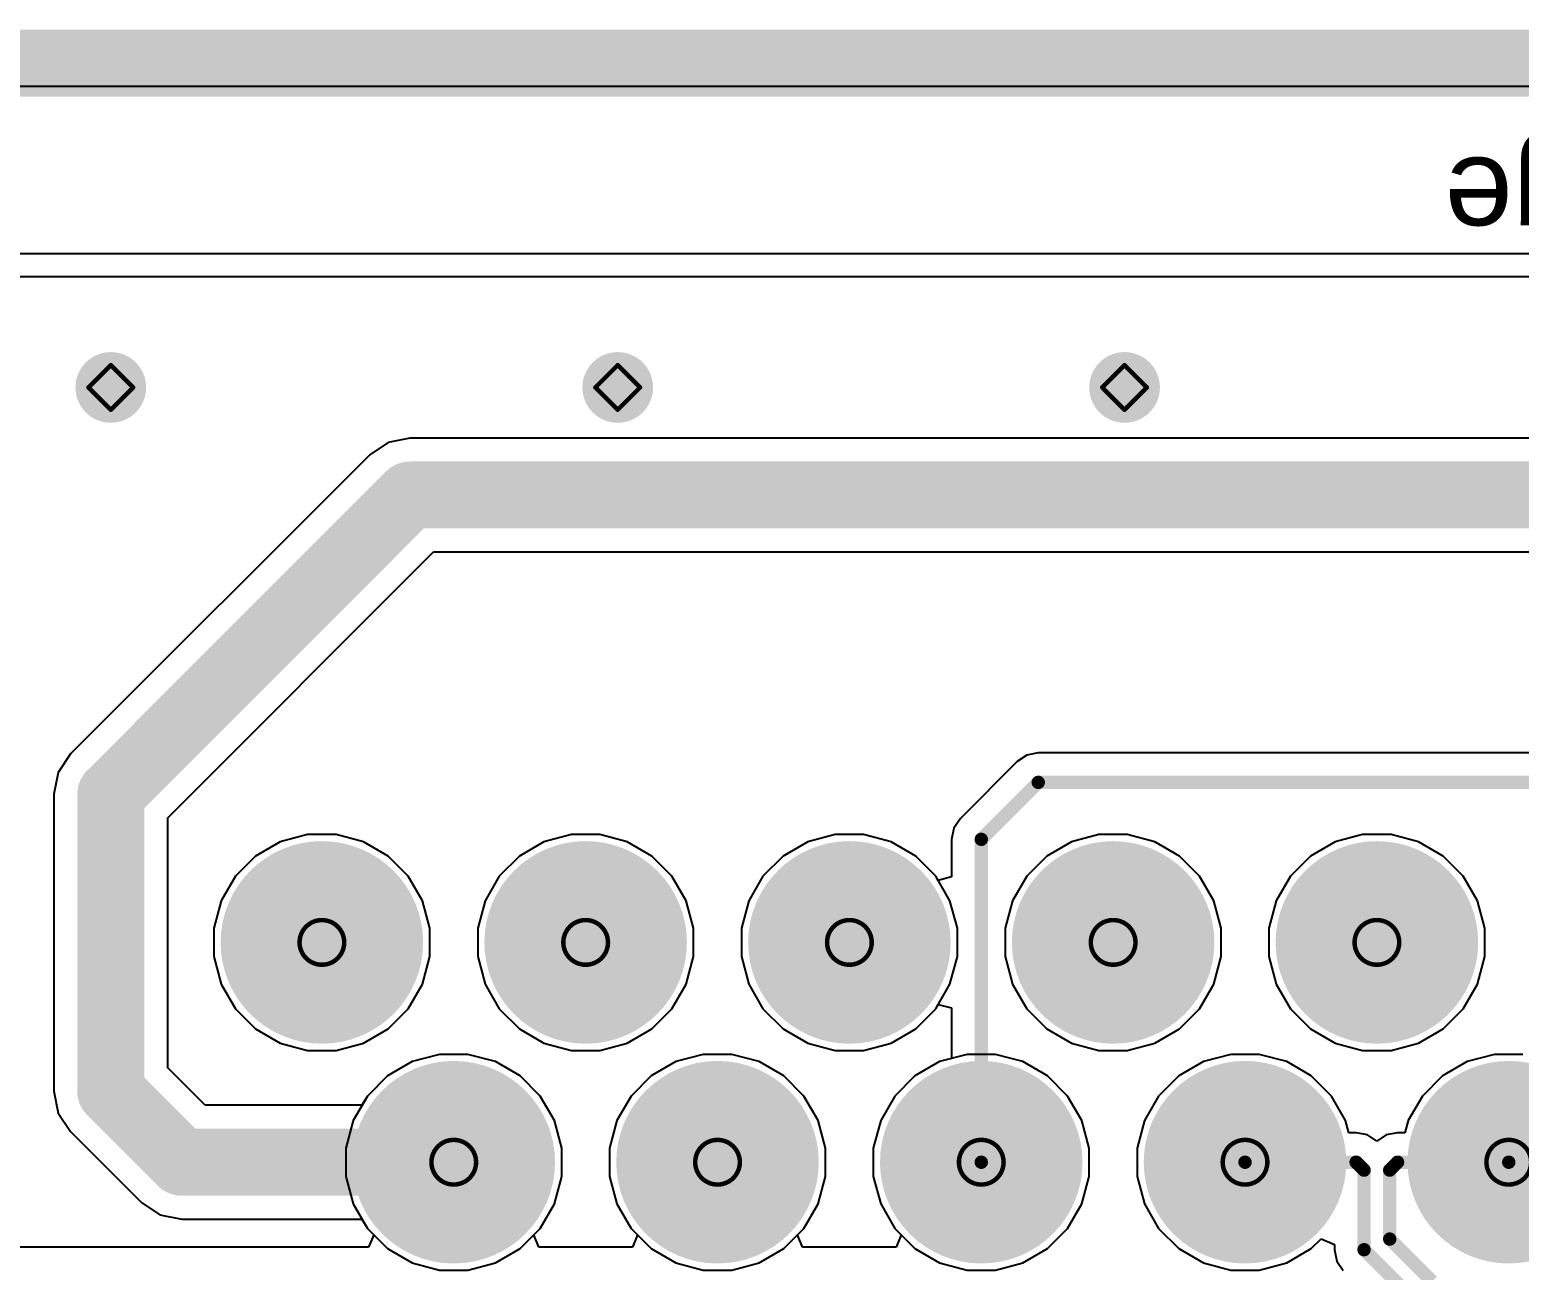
# Model space of a CAD drawing. Header units: inches. Extents: x -31 to 249, y -28 to 261.
# Drawn here: x 92.73 to 109.67, y 74.98 to 89.09 of the extents above; entities that cross this region are included whole.
import ezdxf

# ---------------------------------------------------------------- set-up
doc = ezdxf.new("R2010")
doc.units = ezdxf.units.IN
for name, color, linetype in [('Board Outline', 216, 'Continuous'), ('Bottom Layer', 5, 'Continuous'), ('Bottom Solder', 6, 'Continuous'), ('Drill Drawing', 1, 'Continuous'), ('Multi-Layer', 9, 'Continuous'), ('Pad Holes', 156, 'Continuous'), ('Top Layer', 1, 'Continuous'), ('Top Overlay', 2, 'Continuous'), ('Top Solder', 216, 'Continuous'), ('Via Holes', 16, 'Continuous')]:
    doc.layers.add(name, color=color, linetype=linetype)
doc.styles.add('Arial', font='', dxfattribs={"height": 0.2})
doc.styles.get('Arial').set_extended_font_data('Arial')

# ---------------------------------------------------------------- blocks, each defined once
blk = doc.blocks.new('6437288_2_42')
at = {"layer": 'Bottom Layer'}
h = blk.add_hatch(color=5, dxfattribs=at)
edge = h.paths.add_edge_path()
edge.add_arc((-1.5, 1.75), 1.05, 0, 360)
h = blk.add_hatch(color=5, dxfattribs=at)
edge = h.paths.add_edge_path()
edge.add_arc((1.5, 1.75), 1.05, 0, 360)
h = blk.add_hatch(color=5, dxfattribs=at)
edge = h.paths.add_edge_path()
edge.add_arc((4.5, 1.75), 1.05, 0, 360)
h = blk.add_hatch(color=5, dxfattribs=at)
edge = h.paths.add_edge_path()
edge.add_arc((7.5, 1.75), 1.05, 0, 360)
h = blk.add_hatch(color=5, dxfattribs=at)
edge = h.paths.add_edge_path()
edge.add_arc((10.5, 1.75), 1.05, 0, 360)
h = blk.add_hatch(color=5, dxfattribs=at)
edge = h.paths.add_edge_path()
edge.add_arc((0, -0.75), 1.05, 0, 360)
h = blk.add_hatch(color=5, dxfattribs=at)
edge = h.paths.add_edge_path()
edge.add_arc((3, -0.75), 1.05, 0, 360)
h = blk.add_hatch(color=5, dxfattribs=at)
edge = h.paths.add_edge_path()
edge.add_arc((6, -0.75), 1.05, 0, 360)
h = blk.add_hatch(color=5, dxfattribs=at)
edge = h.paths.add_edge_path()
edge.add_arc((9, -0.75), 1.05, 0, 360)
h = blk.add_hatch(color=5, dxfattribs=at)
edge = h.paths.add_edge_path()
edge.add_arc((12, -0.75), 1.05, 0, 360)
at = {"layer": 'Bottom Solder'}
h = blk.add_hatch(color=6, dxfattribs=at)
edge = h.paths.add_edge_path()
edge.add_arc((-1.5, 1.75), 1.152, 0, 360)
h = blk.add_hatch(color=6, dxfattribs=at)
edge = h.paths.add_edge_path()
edge.add_arc((1.5, 1.75), 1.152, 0, 360)
h = blk.add_hatch(color=6, dxfattribs=at)
edge = h.paths.add_edge_path()
edge.add_arc((4.5, 1.75), 1.152, 0, 360)
h = blk.add_hatch(color=6, dxfattribs=at)
edge = h.paths.add_edge_path()
edge.add_arc((7.5, 1.75), 1.152, 0, 360)
h = blk.add_hatch(color=6, dxfattribs=at)
edge = h.paths.add_edge_path()
edge.add_arc((10.5, 1.75), 1.152, 0, 360)
h = blk.add_hatch(color=6, dxfattribs=at)
edge = h.paths.add_edge_path()
edge.add_arc((0, -0.75), 1.152, 0, 360)
h = blk.add_hatch(color=6, dxfattribs=at)
edge = h.paths.add_edge_path()
edge.add_arc((3, -0.75), 1.152, 0, 360)
h = blk.add_hatch(color=6, dxfattribs=at)
edge = h.paths.add_edge_path()
edge.add_arc((6, -0.75), 1.152, 0, 360)
h = blk.add_hatch(color=6, dxfattribs=at)
edge = h.paths.add_edge_path()
edge.add_arc((9, -0.75), 1.152, 0, 360)
h = blk.add_hatch(color=6, dxfattribs=at)
edge = h.paths.add_edge_path()
edge.add_arc((12, -0.75), 1.152, 0, 360)
at = {"layer": 'Multi-Layer'}
h = blk.add_hatch(color=9, dxfattribs=at)
edge = h.paths.add_edge_path()
edge.add_arc((-1.5, 1.75), 1.05, 0, 360)
h = blk.add_hatch(color=9, dxfattribs=at)
edge = h.paths.add_edge_path()
edge.add_arc((1.5, 1.75), 1.05, 0, 360)
h = blk.add_hatch(color=9, dxfattribs=at)
edge = h.paths.add_edge_path()
edge.add_arc((4.5, 1.75), 1.05, 0, 360)
h = blk.add_hatch(color=9, dxfattribs=at)
edge = h.paths.add_edge_path()
edge.add_arc((7.5, 1.75), 1.05, 0, 360)
h = blk.add_hatch(color=9, dxfattribs=at)
edge = h.paths.add_edge_path()
edge.add_arc((10.5, 1.75), 1.05, 0, 360)
h = blk.add_hatch(color=9, dxfattribs=at)
edge = h.paths.add_edge_path()
edge.add_arc((0, -0.75), 1.05, 0, 360)
h = blk.add_hatch(color=9, dxfattribs=at)
edge = h.paths.add_edge_path()
edge.add_arc((3, -0.75), 1.05, 0, 360)
h = blk.add_hatch(color=9, dxfattribs=at)
edge = h.paths.add_edge_path()
edge.add_arc((6, -0.75), 1.05, 0, 360)
h = blk.add_hatch(color=9, dxfattribs=at)
edge = h.paths.add_edge_path()
edge.add_arc((9, -0.75), 1.05, 0, 360)
h = blk.add_hatch(color=9, dxfattribs=at)
edge = h.paths.add_edge_path()
edge.add_arc((12, -0.75), 1.05, 0, 360)
at = {"layer": 'Pad Holes'}
h = blk.add_hatch(color=7, dxfattribs=at)
edge = h.paths.add_edge_path()
edge.add_arc((-1.5, 1.75), 0.65, 0, 360)
h = blk.add_hatch(color=7, dxfattribs=at)
edge = h.paths.add_edge_path()
edge.add_arc((1.5, 1.75), 0.65, 0, 360)
h = blk.add_hatch(color=7, dxfattribs=at)
edge = h.paths.add_edge_path()
edge.add_arc((4.5, 1.75), 0.65, 0, 360)
h = blk.add_hatch(color=7, dxfattribs=at)
edge = h.paths.add_edge_path()
edge.add_arc((7.5, 1.75), 0.65, 0, 360)
h = blk.add_hatch(color=7, dxfattribs=at)
edge = h.paths.add_edge_path()
edge.add_arc((10.5, 1.75), 0.65, 0, 360)
h = blk.add_hatch(color=7, dxfattribs=at)
edge = h.paths.add_edge_path()
edge.add_arc((0, -0.75), 0.65, 0, 360)
h = blk.add_hatch(color=7, dxfattribs=at)
edge = h.paths.add_edge_path()
edge.add_arc((3, -0.75), 0.65, 0, 360)
h = blk.add_hatch(color=7, dxfattribs=at)
edge = h.paths.add_edge_path()
edge.add_arc((6, -0.75), 0.65, 0, 360)
h = blk.add_hatch(color=7, dxfattribs=at)
edge = h.paths.add_edge_path()
edge.add_arc((9, -0.75), 0.65, 0, 360)
h = blk.add_hatch(color=7, dxfattribs=at)
edge = h.paths.add_edge_path()
edge.add_arc((12, -0.75), 0.65, 0, 360)
at = {"layer": 'Top Layer'}
h = blk.add_hatch(color=1, dxfattribs=at)
edge = h.paths.add_edge_path()
edge.add_arc((-1.5, 1.75), 1.05, 0, 360)
h = blk.add_hatch(color=1, dxfattribs=at)
edge = h.paths.add_edge_path()
edge.add_arc((1.5, 1.75), 1.05, 0, 360)
h = blk.add_hatch(color=1, dxfattribs=at)
edge = h.paths.add_edge_path()
edge.add_arc((4.5, 1.75), 1.05, 0, 360)
h = blk.add_hatch(color=1, dxfattribs=at)
edge = h.paths.add_edge_path()
edge.add_arc((7.5, 1.75), 1.05, 0, 360)
h = blk.add_hatch(color=1, dxfattribs=at)
edge = h.paths.add_edge_path()
edge.add_arc((10.5, 1.75), 1.05, 0, 360)
h = blk.add_hatch(color=1, dxfattribs=at)
edge = h.paths.add_edge_path()
edge.add_arc((0, -0.75), 1.05, 0, 360)
h = blk.add_hatch(color=1, dxfattribs=at)
edge = h.paths.add_edge_path()
edge.add_arc((3, -0.75), 1.05, 0, 360)
h = blk.add_hatch(color=1, dxfattribs=at)
edge = h.paths.add_edge_path()
edge.add_arc((6, -0.75), 1.05, 0, 360)
h = blk.add_hatch(color=1, dxfattribs=at)
edge = h.paths.add_edge_path()
edge.add_arc((9, -0.75), 1.05, 0, 360)
h = blk.add_hatch(color=1, dxfattribs=at)
edge = h.paths.add_edge_path()
edge.add_arc((12, -0.75), 1.05, 0, 360)
at = {"layer": 'Top Solder'}
h = blk.add_hatch(color=216, dxfattribs=at)
edge = h.paths.add_edge_path()
edge.add_arc((-1.5, 1.75), 1.152, 0, 360)
h = blk.add_hatch(color=216, dxfattribs=at)
edge = h.paths.add_edge_path()
edge.add_arc((1.5, 1.75), 1.152, 0, 360)
h = blk.add_hatch(color=216, dxfattribs=at)
edge = h.paths.add_edge_path()
edge.add_arc((4.5, 1.75), 1.152, 0, 360)
h = blk.add_hatch(color=216, dxfattribs=at)
edge = h.paths.add_edge_path()
edge.add_arc((7.5, 1.75), 1.152, 0, 360)
h = blk.add_hatch(color=216, dxfattribs=at)
edge = h.paths.add_edge_path()
edge.add_arc((10.5, 1.75), 1.152, 0, 360)
h = blk.add_hatch(color=216, dxfattribs=at)
edge = h.paths.add_edge_path()
edge.add_arc((0, -0.75), 1.152, 0, 360)
h = blk.add_hatch(color=216, dxfattribs=at)
edge = h.paths.add_edge_path()
edge.add_arc((3, -0.75), 1.152, 0, 360)
h = blk.add_hatch(color=216, dxfattribs=at)
edge = h.paths.add_edge_path()
edge.add_arc((6, -0.75), 1.152, 0, 360)
h = blk.add_hatch(color=216, dxfattribs=at)
edge = h.paths.add_edge_path()
edge.add_arc((9, -0.75), 1.152, 0, 360)
h = blk.add_hatch(color=216, dxfattribs=at)
edge = h.paths.add_edge_path()
edge.add_arc((12, -0.75), 1.152, 0, 360)
at = {"layer": 'Top Overlay'}
blk.add_lwpolyline([(19.25, -10.75, 0.127, 0.127, 0), (-19.25, -10.75, 0.127, 0.127, 0)], format="xyseb", dxfattribs=at)
at = {"layer": 'Top Overlay', "style": 'Arial'}
blk.add_text('PCB Edge', height=1, dxfattribs=at).set_placement((-7.29, -9.674))

msp = doc.modelspace()

# ---------------------------------------------------------------- hatches: boundary and pattern name
at = {"layer": 'Bottom Layer'}
h = msp.add_hatch(color=5, dxfattribs=at)
edge = h.paths.add_edge_path()
edge.add_arc((93.65, 85.018), 0.3, 0, 360)
h = msp.add_hatch(color=5, dxfattribs=at)
edge = h.paths.add_edge_path()
edge.add_arc((99.416, 85.018), 0.3, 0, 360)
h = msp.add_hatch(color=5, dxfattribs=at)
edge = h.paths.add_edge_path()
edge.add_arc((105.181, 85.018), 0.3, 0, 360)
at = {"layer": 'Bottom Solder'}
h = msp.add_hatch(color=6, dxfattribs=at)
edge = h.paths.add_edge_path()
edge.add_arc((93.65, 85.018), 0.402, 0, 360)
h = msp.add_hatch(color=6, dxfattribs=at)
edge = h.paths.add_edge_path()
edge.add_arc((99.416, 85.018), 0.402, 0, 360)
h = msp.add_hatch(color=6, dxfattribs=at)
edge = h.paths.add_edge_path()
edge.add_arc((105.181, 85.018), 0.402, 0, 360)
at = {"layer": 'Top Layer'}
h = msp.add_hatch(color=1, dxfattribs=at)
edge = h.paths.add_edge_path()
edge.add_arc((93.65, 85.018), 0.3, 0, 360)
h = msp.add_hatch(color=1, dxfattribs=at)
edge = h.paths.add_edge_path()
edge.add_arc((99.416, 85.018), 0.3, 0, 360)
h = msp.add_hatch(color=1, dxfattribs=at)
edge = h.paths.add_edge_path()
edge.add_arc((105.181, 85.018), 0.3, 0, 360)
at = {"layer": 'Top Solder'}
h = msp.add_hatch(color=216, dxfattribs=at)
edge = h.paths.add_edge_path()
edge.add_arc((93.65, 85.018), 0.402, 0, 360)
h = msp.add_hatch(color=216, dxfattribs=at)
edge = h.paths.add_edge_path()
edge.add_arc((99.416, 85.018), 0.402, 0, 360)
h = msp.add_hatch(color=216, dxfattribs=at)
edge = h.paths.add_edge_path()
edge.add_arc((105.181, 85.018), 0.402, 0, 360)
at = {"layer": 'Via Holes'}
h = msp.add_hatch(color=7, dxfattribs=at)
edge = h.paths.add_edge_path()
edge.add_arc((93.65, 85.018), 0.15, 0, 360)
h = msp.add_hatch(color=7, dxfattribs=at)
edge = h.paths.add_edge_path()
edge.add_arc((99.416, 85.018), 0.15, 0, 360)
h = msp.add_hatch(color=7, dxfattribs=at)
edge = h.paths.add_edge_path()
edge.add_arc((105.181, 85.018), 0.15, 0, 360)

# ---------------------------------------------------------------- linework, layer by layer
at = {"layer": 'Board Outline'}
msp.add_lwpolyline([(0, 88.705, 0.762, 0.762, 0), (135, 88.705, 0.762, 0.762, 0)], format="xyseb", dxfattribs=at)
at = {"layer": 'Bottom Layer'}
for p, q in [((0.259, 88.446), (121.717, 88.446)), ((118.821, 86.538), (90.161, 86.538)), ((90.535, 86.279), (118.562, 86.279)), ((104.07, 80.837), (103.961, 80.764)), ((104.199, 80.863), (104.07, 80.837)), ((118.458, 80.863), (104.199, 80.863)), ((103.961, 80.764), (103.313, 80.116)), ((103.24, 80.007), (103.214, 79.878)), ((103.313, 80.116), (103.24, 80.007)), ((95.577, 79.85), (95.297, 79.688)), ((95.889, 79.933), (95.577, 79.85)), ((96.212, 79.933), (95.889, 79.933)), ((96.525, 79.85), (96.212, 79.933)), ((96.805, 79.688), (96.525, 79.85)), ((98.577, 79.85), (98.297, 79.688)), ((98.889, 79.933), (98.577, 79.85)), ((99.212, 79.933), (98.889, 79.933)), ((99.525, 79.85), (99.212, 79.933)), ((99.805, 79.688), (99.525, 79.85)), ((101.577, 79.85), (101.297, 79.688)), ((101.889, 79.933), (101.577, 79.85)), ((102.212, 79.933), (101.889, 79.933)), ((102.525, 79.85), (102.212, 79.933)), ((102.805, 79.688), (102.525, 79.85)), ((103.214, 79.878), (103.214, 79.451)), ((95.297, 79.688), (95.068, 79.459)), ((97.033, 79.459), (96.805, 79.688)), ((98.297, 79.688), (98.068, 79.459)), ((100.033, 79.459), (99.805, 79.688)), ((101.297, 79.688), (101.068, 79.459)), ((103.033, 79.459), (102.805, 79.688)), ((95.068, 79.459), (94.907, 79.18)), ((97.195, 79.18), (97.033, 79.459)), ((98.068, 79.459), (97.907, 79.18)), ((100.195, 79.18), (100.033, 79.459)), ((101.068, 79.459), (100.907, 79.18)), ((103.062, 79.41), (103.033, 79.459)), ((103.214, 79.451), (103.062, 79.41)), ((94.907, 79.18), (94.823, 78.867)), ((97.279, 78.867), (97.195, 79.18)), ((97.907, 79.18), (97.823, 78.867)), ((100.279, 78.867), (100.195, 79.18)), ((100.907, 79.18), (100.823, 78.867)), ((94.823, 78.867), (94.823, 78.544)), ((97.279, 78.544), (97.279, 78.867)), ((97.823, 78.867), (97.823, 78.544)), ((100.279, 78.544), (100.279, 78.867)), ((100.823, 78.867), (100.823, 78.544)), ((94.823, 78.544), (94.907, 78.232)), ((97.195, 78.232), (97.279, 78.544)), ((97.823, 78.544), (97.907, 78.232)), ((100.195, 78.232), (100.279, 78.544)), ((100.823, 78.544), (100.907, 78.232)), ((94.907, 78.232), (95.068, 77.952)), ((97.033, 77.952), (97.195, 78.232)), ((97.907, 78.232), (98.068, 77.952)), ((100.033, 77.952), (100.195, 78.232)), ((100.907, 78.232), (101.068, 77.952)), ((95.068, 77.952), (95.297, 77.723)), ((96.805, 77.723), (97.033, 77.952)), ((98.068, 77.952), (98.297, 77.723)), ((99.805, 77.723), (100.033, 77.952)), ((101.068, 77.952), (101.297, 77.723)), ((102.805, 77.723), (103.033, 77.952)), ((103.033, 77.952), (103.062, 78.001)), ((103.062, 78.001), (103.214, 77.96)), ((103.214, 77.96), (103.214, 77.387)), ((95.297, 77.723), (95.577, 77.561)), ((96.525, 77.561), (96.805, 77.723)), ((98.297, 77.723), (98.577, 77.561)), ((99.525, 77.561), (99.805, 77.723)), ((101.297, 77.723), (101.577, 77.561)), ((102.525, 77.561), (102.805, 77.723)), ((95.577, 77.561), (95.889, 77.478)), ((95.889, 77.478), (96.212, 77.478)), ((96.212, 77.478), (96.525, 77.561)), ((97.389, 77.433), (97.077, 77.35)), ((97.712, 77.433), (97.389, 77.433)), ((98.025, 77.35), (97.712, 77.433)), ((98.577, 77.561), (98.889, 77.478)), ((98.889, 77.478), (99.212, 77.478)), ((99.212, 77.478), (99.525, 77.561)), ((100.389, 77.433), (100.077, 77.35)), ((100.712, 77.433), (100.389, 77.433)), ((101.025, 77.35), (100.712, 77.433)), ((101.577, 77.561), (101.889, 77.478)), ((101.889, 77.478), (102.212, 77.478)), ((102.212, 77.478), (102.525, 77.561)), ((97.077, 77.35), (96.797, 77.188)), ((98.305, 77.188), (98.025, 77.35)), ((100.077, 77.35), (99.797, 77.188)), ((101.305, 77.188), (101.025, 77.35)), ((103.077, 77.35), (102.797, 77.188)), ((103.214, 77.387), (103.077, 77.35)), ((96.797, 77.188), (96.568, 76.959)), ((98.533, 76.959), (98.305, 77.188)), ((99.797, 77.188), (99.568, 76.959)), ((101.533, 76.959), (101.305, 77.188)), ((102.797, 77.188), (102.568, 76.959)), ((96.568, 76.959), (96.407, 76.68)), ((98.695, 76.68), (98.533, 76.959)), ((99.568, 76.959), (99.407, 76.68)), ((101.695, 76.68), (101.533, 76.959)), ((102.568, 76.959), (102.407, 76.68)), ((96.407, 76.68), (96.323, 76.367)), ((98.779, 76.367), (98.695, 76.68)), ((99.407, 76.68), (99.323, 76.367)), ((101.779, 76.367), (101.695, 76.68)), ((102.407, 76.68), (102.323, 76.367)), ((96.323, 76.367), (96.323, 76.044)), ((98.779, 76.044), (98.779, 76.367)), ((99.323, 76.367), (99.323, 76.044)), ((101.779, 76.044), (101.779, 76.367)), ((102.323, 76.367), (102.323, 76.044)), ((96.323, 76.044), (96.407, 75.732)), ((98.695, 75.732), (98.779, 76.044)), ((99.323, 76.044), (99.407, 75.732)), ((101.695, 75.732), (101.779, 76.044)), ((102.323, 76.044), (102.407, 75.732)), ((96.407, 75.732), (96.568, 75.452)), ((98.533, 75.452), (98.695, 75.732)), ((99.407, 75.732), (99.568, 75.452)), ((101.533, 75.452), (101.695, 75.732)), ((102.407, 75.732), (102.568, 75.452)), ((96.568, 75.452), (96.641, 75.379)), ((98.461, 75.379), (98.533, 75.452)), ((99.568, 75.452), (99.641, 75.379)), ((101.461, 75.379), (101.533, 75.452)), ((102.568, 75.452), (102.641, 75.379)), ((96.583, 75.238), (89.406, 75.238)), ((96.641, 75.379), (96.583, 75.238)), ((98.519, 75.238), (98.461, 75.379)), ((99.583, 75.238), (98.519, 75.238)), ((99.641, 75.379), (99.583, 75.238)), ((101.519, 75.238), (101.461, 75.379)), ((102.583, 75.238), (101.519, 75.238)), ((102.641, 75.379), (102.583, 75.238))]:
    msp.add_line(p, q, dxfattribs=at)
for points in [[(103.551, 79.878, 0.152, 0.152, 0), (104.199, 80.526, 0.152, 0.152, 0)], [(104.199, 80.526, 0.152, 0.152, 0), (125.346, 80.526, 0.152, 0.152, 0)], [(103.551, 76.206, 0.152, 0.152, 0), (103.551, 79.878, 0.152, 0.152, 0)]]:
    msp.add_lwpolyline(points, format="xyseb", dxfattribs=at)
for points in [[(104.161, 80.526, 0.0762, 0.0762, 1), (104.237, 80.526, 0.0762, 0.0762, 1)], [(104.161, 80.526, 0.0762, 0.0762, 1), (104.237, 80.526, 0.0762, 0.0762, 1)], [(103.513, 79.878, 0.0762, 0.0762, 1), (103.589, 79.878, 0.0762, 0.0762, 1)], [(103.513, 79.878, 0.0762, 0.0762, 1), (103.589, 79.878, 0.0762, 0.0762, 1)], [(103.513, 76.206, 0.0762, 0.0762, 1), (103.589, 76.206, 0.0762, 0.0762, 1)]]:
    msp.add_lwpolyline(points, format="xyseb", close=True, dxfattribs=at)
at = {"layer": 'Drill Drawing'}
for points in [[(93.396, 85.018, 0.0508, 0.0508, 0), (93.65, 85.272, 0.0508, 0.0508, 0)], [(93.65, 85.272, 0.0508, 0.0508, 0), (93.904, 85.018, 0.0508, 0.0508, 0)], [(99.162, 85.018, 0.0508, 0.0508, 0), (99.416, 85.272, 0.0508, 0.0508, 0)], [(99.416, 85.272, 0.0508, 0.0508, 0), (99.67, 85.018, 0.0508, 0.0508, 0)], [(104.927, 85.018, 0.0508, 0.0508, 0), (105.181, 85.272, 0.0508, 0.0508, 0)], [(105.181, 85.272, 0.0508, 0.0508, 0), (105.435, 85.018, 0.0508, 0.0508, 0)], [(93.396, 85.018, 0.0508, 0.0508, 0), (93.65, 84.764, 0.0508, 0.0508, 0)], [(93.65, 84.764, 0.0508, 0.0508, 0), (93.904, 85.018, 0.0508, 0.0508, 0)], [(99.162, 85.018, 0.0508, 0.0508, 0), (99.416, 84.764, 0.0508, 0.0508, 0)], [(99.416, 84.764, 0.0508, 0.0508, 0), (99.67, 85.018, 0.0508, 0.0508, 0)], [(104.927, 85.018, 0.0508, 0.0508, 0), (105.181, 84.764, 0.0508, 0.0508, 0)], [(105.181, 84.764, 0.0508, 0.0508, 0), (105.435, 85.018, 0.0508, 0.0508, 0)]]:
    msp.add_lwpolyline(points, format="xyseb", dxfattribs=at)
for points in [[(93.637, 85.272, 0.0254, 0.0254, 1), (93.662, 85.272, 0.0254, 0.0254, 1)], [(93.637, 85.272, 0.0254, 0.0254, 1), (93.662, 85.272, 0.0254, 0.0254, 1)], [(99.403, 85.272, 0.0254, 0.0254, 1), (99.428, 85.272, 0.0254, 0.0254, 1)], [(99.403, 85.272, 0.0254, 0.0254, 1), (99.428, 85.272, 0.0254, 0.0254, 1)], [(105.169, 85.272, 0.0254, 0.0254, 1), (105.194, 85.272, 0.0254, 0.0254, 1)], [(105.169, 85.272, 0.0254, 0.0254, 1), (105.194, 85.272, 0.0254, 0.0254, 1)], [(93.383, 85.018, 0.0254, 0.0254, 1), (93.409, 85.018, 0.0254, 0.0254, 1)], [(93.383, 85.018, 0.0254, 0.0254, 1), (93.409, 85.018, 0.0254, 0.0254, 1)], [(93.891, 85.018, 0.0254, 0.0254, 1), (93.916, 85.018, 0.0254, 0.0254, 1)], [(93.891, 85.018, 0.0254, 0.0254, 1), (93.916, 85.018, 0.0254, 0.0254, 1)], [(99.149, 85.018, 0.0254, 0.0254, 1), (99.174, 85.018, 0.0254, 0.0254, 1)], [(99.149, 85.018, 0.0254, 0.0254, 1), (99.174, 85.018, 0.0254, 0.0254, 1)], [(99.657, 85.018, 0.0254, 0.0254, 1), (99.682, 85.018, 0.0254, 0.0254, 1)], [(99.657, 85.018, 0.0254, 0.0254, 1), (99.682, 85.018, 0.0254, 0.0254, 1)], [(104.915, 85.018, 0.0254, 0.0254, 1), (104.94, 85.018, 0.0254, 0.0254, 1)], [(104.915, 85.018, 0.0254, 0.0254, 1), (104.94, 85.018, 0.0254, 0.0254, 1)], [(105.423, 85.018, 0.0254, 0.0254, 1), (105.448, 85.018, 0.0254, 0.0254, 1)], [(105.423, 85.018, 0.0254, 0.0254, 1), (105.448, 85.018, 0.0254, 0.0254, 1)], [(93.637, 84.764, 0.0254, 0.0254, 1), (93.662, 84.764, 0.0254, 0.0254, 1)], [(93.637, 84.764, 0.0254, 0.0254, 1), (93.662, 84.764, 0.0254, 0.0254, 1)], [(99.403, 84.764, 0.0254, 0.0254, 1), (99.428, 84.764, 0.0254, 0.0254, 1)], [(99.403, 84.764, 0.0254, 0.0254, 1), (99.428, 84.764, 0.0254, 0.0254, 1)], [(105.169, 84.764, 0.0254, 0.0254, 1), (105.194, 84.764, 0.0254, 0.0254, 1)], [(105.169, 84.764, 0.0254, 0.0254, 1), (105.194, 84.764, 0.0254, 0.0254, 1)], [(96.305, 78.706, 0.0508, 0.0508, 1), (95.797, 78.706, 0.0508, 0.0508, 1)], [(99.305, 78.706, 0.0508, 0.0508, 1), (98.797, 78.706, 0.0508, 0.0508, 1)], [(102.305, 78.706, 0.0508, 0.0508, 1), (101.797, 78.706, 0.0508, 0.0508, 1)], [(105.305, 78.706, 0.0508, 0.0508, 1), (104.797, 78.706, 0.0508, 0.0508, 1)], [(108.305, 78.706, 0.0508, 0.0508, 1), (107.797, 78.706, 0.0508, 0.0508, 1)], [(95.784, 78.706, 0.0254, 0.0254, 1), (95.81, 78.706, 0.0254, 0.0254, 1)], [(96.292, 78.706, 0.0254, 0.0254, 1), (96.318, 78.706, 0.0254, 0.0254, 1)], [(98.784, 78.706, 0.0254, 0.0254, 1), (98.81, 78.706, 0.0254, 0.0254, 1)], [(99.292, 78.706, 0.0254, 0.0254, 1), (99.318, 78.706, 0.0254, 0.0254, 1)], [(101.784, 78.706, 0.0254, 0.0254, 1), (101.81, 78.706, 0.0254, 0.0254, 1)], [(102.292, 78.706, 0.0254, 0.0254, 1), (102.318, 78.706, 0.0254, 0.0254, 1)], [(104.784, 78.706, 0.0254, 0.0254, 1), (104.81, 78.706, 0.0254, 0.0254, 1)], [(105.292, 78.706, 0.0254, 0.0254, 1), (105.318, 78.706, 0.0254, 0.0254, 1)], [(107.784, 78.706, 0.0254, 0.0254, 1), (107.81, 78.706, 0.0254, 0.0254, 1)], [(108.292, 78.706, 0.0254, 0.0254, 1), (108.318, 78.706, 0.0254, 0.0254, 1)], [(97.805, 76.206, 0.0508, 0.0508, 1), (97.297, 76.206, 0.0508, 0.0508, 1)], [(100.805, 76.206, 0.0508, 0.0508, 1), (100.297, 76.206, 0.0508, 0.0508, 1)], [(103.805, 76.206, 0.0508, 0.0508, 1), (103.297, 76.206, 0.0508, 0.0508, 1)], [(106.805, 76.206, 0.0508, 0.0508, 1), (106.297, 76.206, 0.0508, 0.0508, 1)], [(109.805, 76.206, 0.0508, 0.0508, 1), (109.297, 76.206, 0.0508, 0.0508, 1)], [(97.284, 76.206, 0.0254, 0.0254, 1), (97.31, 76.206, 0.0254, 0.0254, 1)], [(97.792, 76.206, 0.0254, 0.0254, 1), (97.818, 76.206, 0.0254, 0.0254, 1)], [(100.284, 76.206, 0.0254, 0.0254, 1), (100.31, 76.206, 0.0254, 0.0254, 1)], [(100.792, 76.206, 0.0254, 0.0254, 1), (100.818, 76.206, 0.0254, 0.0254, 1)], [(103.284, 76.206, 0.0254, 0.0254, 1), (103.31, 76.206, 0.0254, 0.0254, 1)], [(103.792, 76.206, 0.0254, 0.0254, 1), (103.818, 76.206, 0.0254, 0.0254, 1)], [(106.284, 76.206, 0.0254, 0.0254, 1), (106.31, 76.206, 0.0254, 0.0254, 1)], [(106.792, 76.206, 0.0254, 0.0254, 1), (106.818, 76.206, 0.0254, 0.0254, 1)], [(109.284, 76.206, 0.0254, 0.0254, 1), (109.31, 76.206, 0.0254, 0.0254, 1)]]:
    msp.add_lwpolyline(points, format="xyseb", close=True, dxfattribs=at)
at = {"layer": 'Top Layer'}
for p, q in [((0.259, 88.446), (134.741, 88.446)), ((96.806, 84.393), (96.596, 84.252)), ((97.053, 84.442), (96.806, 84.393)), ((123.143, 84.442), (97.053, 84.442)), ((96.596, 84.252), (93.192, 80.849)), ((94.297, 80.123), (97.322, 83.147)), ((97.322, 83.147), (113.529, 83.147)), ((93.192, 80.849), (93.052, 80.639)), ((93.052, 80.639), (93.002, 80.391)), ((93.002, 80.391), (93.002, 77.013)), ((94.297, 77.281), (94.297, 80.123)), ((95.577, 79.85), (95.297, 79.688)), ((95.889, 79.933), (95.577, 79.85)), ((96.212, 79.933), (95.889, 79.933)), ((96.525, 79.85), (96.212, 79.933)), ((96.805, 79.688), (96.525, 79.85)), ((98.577, 79.85), (98.297, 79.688)), ((98.889, 79.933), (98.577, 79.85)), ((99.212, 79.933), (98.889, 79.933)), ((99.525, 79.85), (99.212, 79.933)), ((99.805, 79.688), (99.525, 79.85)), ((101.577, 79.85), (101.297, 79.688)), ((101.889, 79.933), (101.577, 79.85)), ((102.212, 79.933), (101.889, 79.933)), ((102.525, 79.85), (102.212, 79.933)), ((102.805, 79.688), (102.525, 79.85)), ((104.577, 79.85), (104.297, 79.688)), ((104.889, 79.933), (104.577, 79.85)), ((105.212, 79.933), (104.889, 79.933)), ((105.525, 79.85), (105.212, 79.933)), ((105.805, 79.688), (105.525, 79.85)), ((107.577, 79.85), (107.297, 79.688)), ((107.889, 79.933), (107.577, 79.85)), ((108.212, 79.933), (107.889, 79.933)), ((108.525, 79.85), (108.212, 79.933)), ((108.805, 79.688), (108.525, 79.85)), ((95.297, 79.688), (95.068, 79.459)), ((97.033, 79.459), (96.805, 79.688)), ((98.297, 79.688), (98.068, 79.459)), ((100.033, 79.459), (99.805, 79.688)), ((101.297, 79.688), (101.068, 79.459)), ((103.033, 79.459), (102.805, 79.688)), ((104.297, 79.688), (104.068, 79.459)), ((106.033, 79.459), (105.805, 79.688)), ((107.297, 79.688), (107.068, 79.459)), ((109.033, 79.459), (108.805, 79.688)), ((95.068, 79.459), (94.907, 79.18)), ((97.195, 79.18), (97.033, 79.459)), ((98.068, 79.459), (97.907, 79.18)), ((100.195, 79.18), (100.033, 79.459)), ((101.068, 79.459), (100.907, 79.18)), ((103.195, 79.18), (103.033, 79.459)), ((104.068, 79.459), (103.907, 79.18)), ((106.195, 79.18), (106.033, 79.459)), ((107.068, 79.459), (106.907, 79.18)), ((109.195, 79.18), (109.033, 79.459)), ((94.907, 79.18), (94.823, 78.867)), ((97.279, 78.867), (97.195, 79.18)), ((97.907, 79.18), (97.823, 78.867)), ((100.279, 78.867), (100.195, 79.18)), ((100.907, 79.18), (100.823, 78.867)), ((103.279, 78.867), (103.195, 79.18)), ((103.907, 79.18), (103.823, 78.867)), ((106.279, 78.867), (106.195, 79.18)), ((106.907, 79.18), (106.823, 78.867)), ((109.279, 78.867), (109.195, 79.18)), ((94.823, 78.867), (94.823, 78.544)), ((97.279, 78.544), (97.279, 78.867)), ((97.823, 78.867), (97.823, 78.544)), ((100.279, 78.544), (100.279, 78.867)), ((100.823, 78.867), (100.823, 78.544)), ((103.279, 78.544), (103.279, 78.867)), ((103.823, 78.867), (103.823, 78.544)), ((106.279, 78.544), (106.279, 78.867)), ((106.823, 78.867), (106.823, 78.544)), ((109.279, 78.544), (109.279, 78.867)), ((94.823, 78.544), (94.907, 78.232)), ((97.195, 78.232), (97.279, 78.544)), ((97.823, 78.544), (97.907, 78.232)), ((100.195, 78.232), (100.279, 78.544)), ((100.823, 78.544), (100.907, 78.232)), ((103.195, 78.232), (103.279, 78.544)), ((103.823, 78.544), (103.907, 78.232)), ((106.195, 78.232), (106.279, 78.544)), ((106.823, 78.544), (106.907, 78.232)), ((109.195, 78.232), (109.279, 78.544)), ((94.907, 78.232), (95.068, 77.952)), ((97.033, 77.952), (97.195, 78.232)), ((97.907, 78.232), (98.068, 77.952)), ((100.033, 77.952), (100.195, 78.232)), ((100.907, 78.232), (101.068, 77.952)), ((103.033, 77.952), (103.195, 78.232)), ((103.907, 78.232), (104.068, 77.952)), ((106.033, 77.952), (106.195, 78.232)), ((106.907, 78.232), (107.068, 77.952)), ((109.033, 77.952), (109.195, 78.232)), ((95.068, 77.952), (95.297, 77.723)), ((96.805, 77.723), (97.033, 77.952)), ((98.068, 77.952), (98.297, 77.723)), ((99.805, 77.723), (100.033, 77.952)), ((101.068, 77.952), (101.297, 77.723)), ((102.805, 77.723), (103.033, 77.952)), ((104.068, 77.952), (104.297, 77.723)), ((105.805, 77.723), (106.033, 77.952)), ((107.068, 77.952), (107.297, 77.723)), ((108.805, 77.723), (109.033, 77.952)), ((95.297, 77.723), (95.577, 77.561)), ((96.525, 77.561), (96.805, 77.723)), ((98.297, 77.723), (98.577, 77.561)), ((99.525, 77.561), (99.805, 77.723)), ((101.297, 77.723), (101.577, 77.561)), ((102.525, 77.561), (102.805, 77.723)), ((104.297, 77.723), (104.577, 77.561)), ((105.525, 77.561), (105.805, 77.723)), ((107.297, 77.723), (107.577, 77.561)), ((108.525, 77.561), (108.805, 77.723)), ((95.577, 77.561), (95.889, 77.478)), ((95.889, 77.478), (96.212, 77.478)), ((96.212, 77.478), (96.525, 77.561)), ((97.389, 77.433), (97.077, 77.35)), ((97.712, 77.433), (97.389, 77.433)), ((98.025, 77.35), (97.712, 77.433)), ((98.577, 77.561), (98.889, 77.478)), ((98.889, 77.478), (99.212, 77.478)), ((99.212, 77.478), (99.525, 77.561)), ((100.389, 77.433), (100.077, 77.35)), ((100.712, 77.433), (100.389, 77.433)), ((101.025, 77.35), (100.712, 77.433)), ((101.577, 77.561), (101.889, 77.478)), ((101.889, 77.478), (102.212, 77.478)), ((102.212, 77.478), (102.525, 77.561)), ((103.389, 77.433), (103.077, 77.35)), ((103.712, 77.433), (103.389, 77.433)), ((104.025, 77.35), (103.712, 77.433)), ((104.577, 77.561), (104.889, 77.478)), ((104.889, 77.478), (105.212, 77.478)), ((105.212, 77.478), (105.525, 77.561)), ((106.389, 77.433), (106.077, 77.35)), ((106.712, 77.433), (106.389, 77.433)), ((107.025, 77.35), (106.712, 77.433)), ((107.577, 77.561), (107.889, 77.478)), ((107.889, 77.478), (108.212, 77.478)), ((108.212, 77.478), (108.525, 77.561)), ((109.389, 77.433), (109.077, 77.35)), ((109.712, 77.433), (109.389, 77.433)), ((94.725, 76.853), (94.297, 77.281)), ((97.077, 77.35), (96.797, 77.188)), ((98.305, 77.188), (98.025, 77.35)), ((100.077, 77.35), (99.797, 77.188)), ((101.305, 77.188), (101.025, 77.35)), ((103.077, 77.35), (102.797, 77.188)), ((104.305, 77.188), (104.025, 77.35)), ((106.077, 77.35), (105.797, 77.188)), ((107.305, 77.188), (107.025, 77.35)), ((109.077, 77.35), (108.797, 77.188)), ((96.797, 77.188), (96.568, 76.959)), ((98.533, 76.959), (98.305, 77.188)), ((99.797, 77.188), (99.568, 76.959)), ((101.533, 76.959), (101.305, 77.188)), ((102.797, 77.188), (102.568, 76.959)), ((104.533, 76.959), (104.305, 77.188)), ((105.797, 77.188), (105.568, 76.959)), ((107.533, 76.959), (107.305, 77.188)), ((108.797, 77.188), (108.568, 76.959)), ((93.002, 77.013), (93.052, 76.765)), ((96.568, 76.959), (96.507, 76.853)), ((98.695, 76.68), (98.533, 76.959)), ((99.568, 76.959), (99.407, 76.68)), ((101.695, 76.68), (101.533, 76.959)), ((102.568, 76.959), (102.407, 76.68)), ((104.695, 76.68), (104.533, 76.959)), ((105.568, 76.959), (105.407, 76.68)), ((107.695, 76.68), (107.533, 76.959)), ((108.568, 76.959), (108.407, 76.68)), ((93.052, 76.765), (93.192, 76.555)), ((96.507, 76.853), (94.725, 76.853)), ((98.779, 76.367), (98.695, 76.68)), ((99.407, 76.68), (99.323, 76.367)), ((101.779, 76.367), (101.695, 76.68)), ((102.407, 76.68), (102.323, 76.367)), ((104.779, 76.367), (104.695, 76.68)), ((105.407, 76.68), (105.323, 76.367)), ((107.732, 76.542), (107.695, 76.68)), ((108.407, 76.68), (108.37, 76.542)), ((93.192, 76.555), (93.999, 75.748)), ((107.815, 76.542), (107.732, 76.542)), ((107.944, 76.517), (107.815, 76.542)), ((108.051, 76.446), (107.944, 76.517)), ((108.157, 76.517), (108.051, 76.446)), ((108.286, 76.542), (108.157, 76.517)), ((108.37, 76.542), (108.286, 76.542)), ((98.779, 76.044), (98.779, 76.367)), ((99.323, 76.367), (99.323, 76.044)), ((101.779, 76.044), (101.779, 76.367)), ((102.323, 76.367), (102.323, 76.044)), ((104.779, 76.044), (104.779, 76.367)), ((105.323, 76.367), (105.323, 76.044)), ((98.695, 75.732), (98.779, 76.044)), ((99.323, 76.044), (99.407, 75.732)), ((101.695, 75.732), (101.779, 76.044)), ((102.323, 76.044), (102.407, 75.732)), ((104.695, 75.732), (104.779, 76.044)), ((105.323, 76.044), (105.407, 75.732)), ((93.999, 75.748), (94.209, 75.607)), ((98.533, 75.452), (98.695, 75.732)), ((99.407, 75.732), (99.568, 75.452)), ((101.533, 75.452), (101.695, 75.732)), ((102.407, 75.732), (102.568, 75.452)), ((104.533, 75.452), (104.695, 75.732)), ((105.407, 75.732), (105.568, 75.452)), ((94.209, 75.607), (94.457, 75.558)), ((94.457, 75.558), (96.507, 75.558)), ((96.507, 75.558), (96.568, 75.452)), ((96.568, 75.452), (96.797, 75.223)), ((98.305, 75.223), (98.533, 75.452)), ((99.568, 75.452), (99.797, 75.223)), ((101.305, 75.223), (101.533, 75.452)), ((102.568, 75.452), (102.797, 75.223)), ((104.305, 75.223), (104.533, 75.452)), ((105.568, 75.452), (105.797, 75.223)), ((96.797, 75.223), (97.077, 75.061)), ((98.025, 75.061), (98.305, 75.223)), ((99.797, 75.223), (100.077, 75.061)), ((101.025, 75.061), (101.305, 75.223)), ((102.797, 75.223), (103.077, 75.061)), ((104.025, 75.061), (104.305, 75.223)), ((105.797, 75.223), (106.077, 75.061)), ((107.025, 75.061), (107.305, 75.223)), ((107.305, 75.223), (107.416, 75.334)), ((107.416, 75.334), (107.568, 75.271)), ((107.568, 75.271), (107.568, 75.211)), ((97.077, 75.061), (97.389, 74.978)), ((97.712, 74.978), (98.025, 75.061)), ((100.077, 75.061), (100.389, 74.978)), ((100.712, 74.978), (101.025, 75.061)), ((103.077, 75.061), (103.389, 74.978)), ((103.712, 74.978), (104.025, 75.061)), ((106.077, 75.061), (106.389, 74.978)), ((106.712, 74.978), (107.025, 75.061)), ((107.568, 75.211), (107.594, 75.082)), ((107.594, 75.082), (107.667, 74.973)), ((97.389, 74.978), (97.712, 74.978)), ((100.389, 74.978), (100.712, 74.978)), ((103.389, 74.978), (103.712, 74.978)), ((106.389, 74.978), (106.712, 74.978))]:
    msp.add_line(p, q, dxfattribs=at)
for points in [[(93.65, 80.391, 0.762, 0.762, 0), (97.053, 83.795, 0.762, 0.762, 0)], [(97.053, 83.795, 0.762, 0.762, 0), (123.143, 83.795, 0.762, 0.762, 0)], [(93.65, 77.013, 0.762, 0.762, 0), (93.65, 80.391, 0.762, 0.762, 0)], [(93.65, 77.013, 0.762, 0.762, 0), (94.457, 76.206, 0.762, 0.762, 0)], [(94.457, 76.206, 0.762, 0.762, 0), (97.551, 76.206, 0.762, 0.762, 0)], [(106.551, 76.206, 0.152, 0.152, 0), (107.815, 76.206, 0.152, 0.152, 0)], [(107.815, 76.206, 0.152, 0.152, 0), (107.905, 76.116, 0.152, 0.152, 0)], [(108.197, 76.116, 0.152, 0.152, 0), (108.286, 76.206, 0.152, 0.152, 0)], [(108.286, 76.206, 0.152, 0.152, 0), (109.551, 76.206, 0.152, 0.152, 0)], [(107.905, 75.211, 0.152, 0.152, 0), (107.905, 76.116, 0.152, 0.152, 0)], [(108.197, 75.332, 0.152, 0.152, 0), (108.197, 76.116, 0.152, 0.152, 0)], [(108.197, 75.332, 0.152, 0.152, 0), (108.679, 74.85, 0.152, 0.152, 0)], [(107.905, 75.211, 0.152, 0.152, 0), (108.558, 74.558, 0.152, 0.152, 0)]]:
    msp.add_lwpolyline(points, format="xyseb", dxfattribs=at)
for points in [[(96.863, 83.795, 0.381, 0.381, 1), (97.244, 83.795, 0.381, 0.381, 1)], [(96.863, 83.795, 0.381, 0.381, 1), (97.244, 83.795, 0.381, 0.381, 1)], [(93.459, 80.391, 0.381, 0.381, 1), (93.84, 80.391, 0.381, 0.381, 1)], [(93.459, 80.391, 0.381, 0.381, 1), (93.84, 80.391, 0.381, 0.381, 1)], [(93.459, 77.013, 0.381, 0.381, 1), (93.84, 77.013, 0.381, 0.381, 1)], [(93.459, 77.013, 0.381, 0.381, 1), (93.84, 77.013, 0.381, 0.381, 1)], [(94.266, 76.206, 0.381, 0.381, 1), (94.647, 76.206, 0.381, 0.381, 1)], [(94.266, 76.206, 0.381, 0.381, 1), (94.647, 76.206, 0.381, 0.381, 1)], [(97.36, 76.206, 0.381, 0.381, 1), (97.741, 76.206, 0.381, 0.381, 1)], [(106.513, 76.206, 0.0762, 0.0762, 1), (106.589, 76.206, 0.0762, 0.0762, 1)], [(107.777, 76.206, 0.0762, 0.0762, 1), (107.854, 76.206, 0.0762, 0.0762, 1)], [(107.777, 76.206, 0.0762, 0.0762, 1), (107.854, 76.206, 0.0762, 0.0762, 1)], [(108.248, 76.206, 0.0762, 0.0762, 1), (108.324, 76.206, 0.0762, 0.0762, 1)], [(108.248, 76.206, 0.0762, 0.0762, 1), (108.324, 76.206, 0.0762, 0.0762, 1)], [(109.513, 76.206, 0.0762, 0.0762, 1), (109.589, 76.206, 0.0762, 0.0762, 1)], [(107.867, 76.116, 0.0762, 0.0762, 1), (107.943, 76.116, 0.0762, 0.0762, 1)], [(107.867, 76.116, 0.0762, 0.0762, 1), (107.943, 76.116, 0.0762, 0.0762, 1)], [(108.159, 76.116, 0.0762, 0.0762, 1), (108.235, 76.116, 0.0762, 0.0762, 1)], [(108.159, 76.116, 0.0762, 0.0762, 1), (108.235, 76.116, 0.0762, 0.0762, 1)], [(108.159, 75.332, 0.0762, 0.0762, 1), (108.235, 75.332, 0.0762, 0.0762, 1)], [(108.159, 75.332, 0.0762, 0.0762, 1), (108.235, 75.332, 0.0762, 0.0762, 1)], [(107.867, 75.211, 0.0762, 0.0762, 1), (107.943, 75.211, 0.0762, 0.0762, 1)], [(107.867, 75.211, 0.0762, 0.0762, 1), (107.943, 75.211, 0.0762, 0.0762, 1)]]:
    msp.add_lwpolyline(points, format="xyseb", close=True, dxfattribs=at)

# ---------------------------------------------------------------- block references
at = {"rotation": 180}
msp.add_blockref('6437288_2_42', (108.051, 77.956), dxfattribs=at)

doc.saveas('drawing.dxf')
